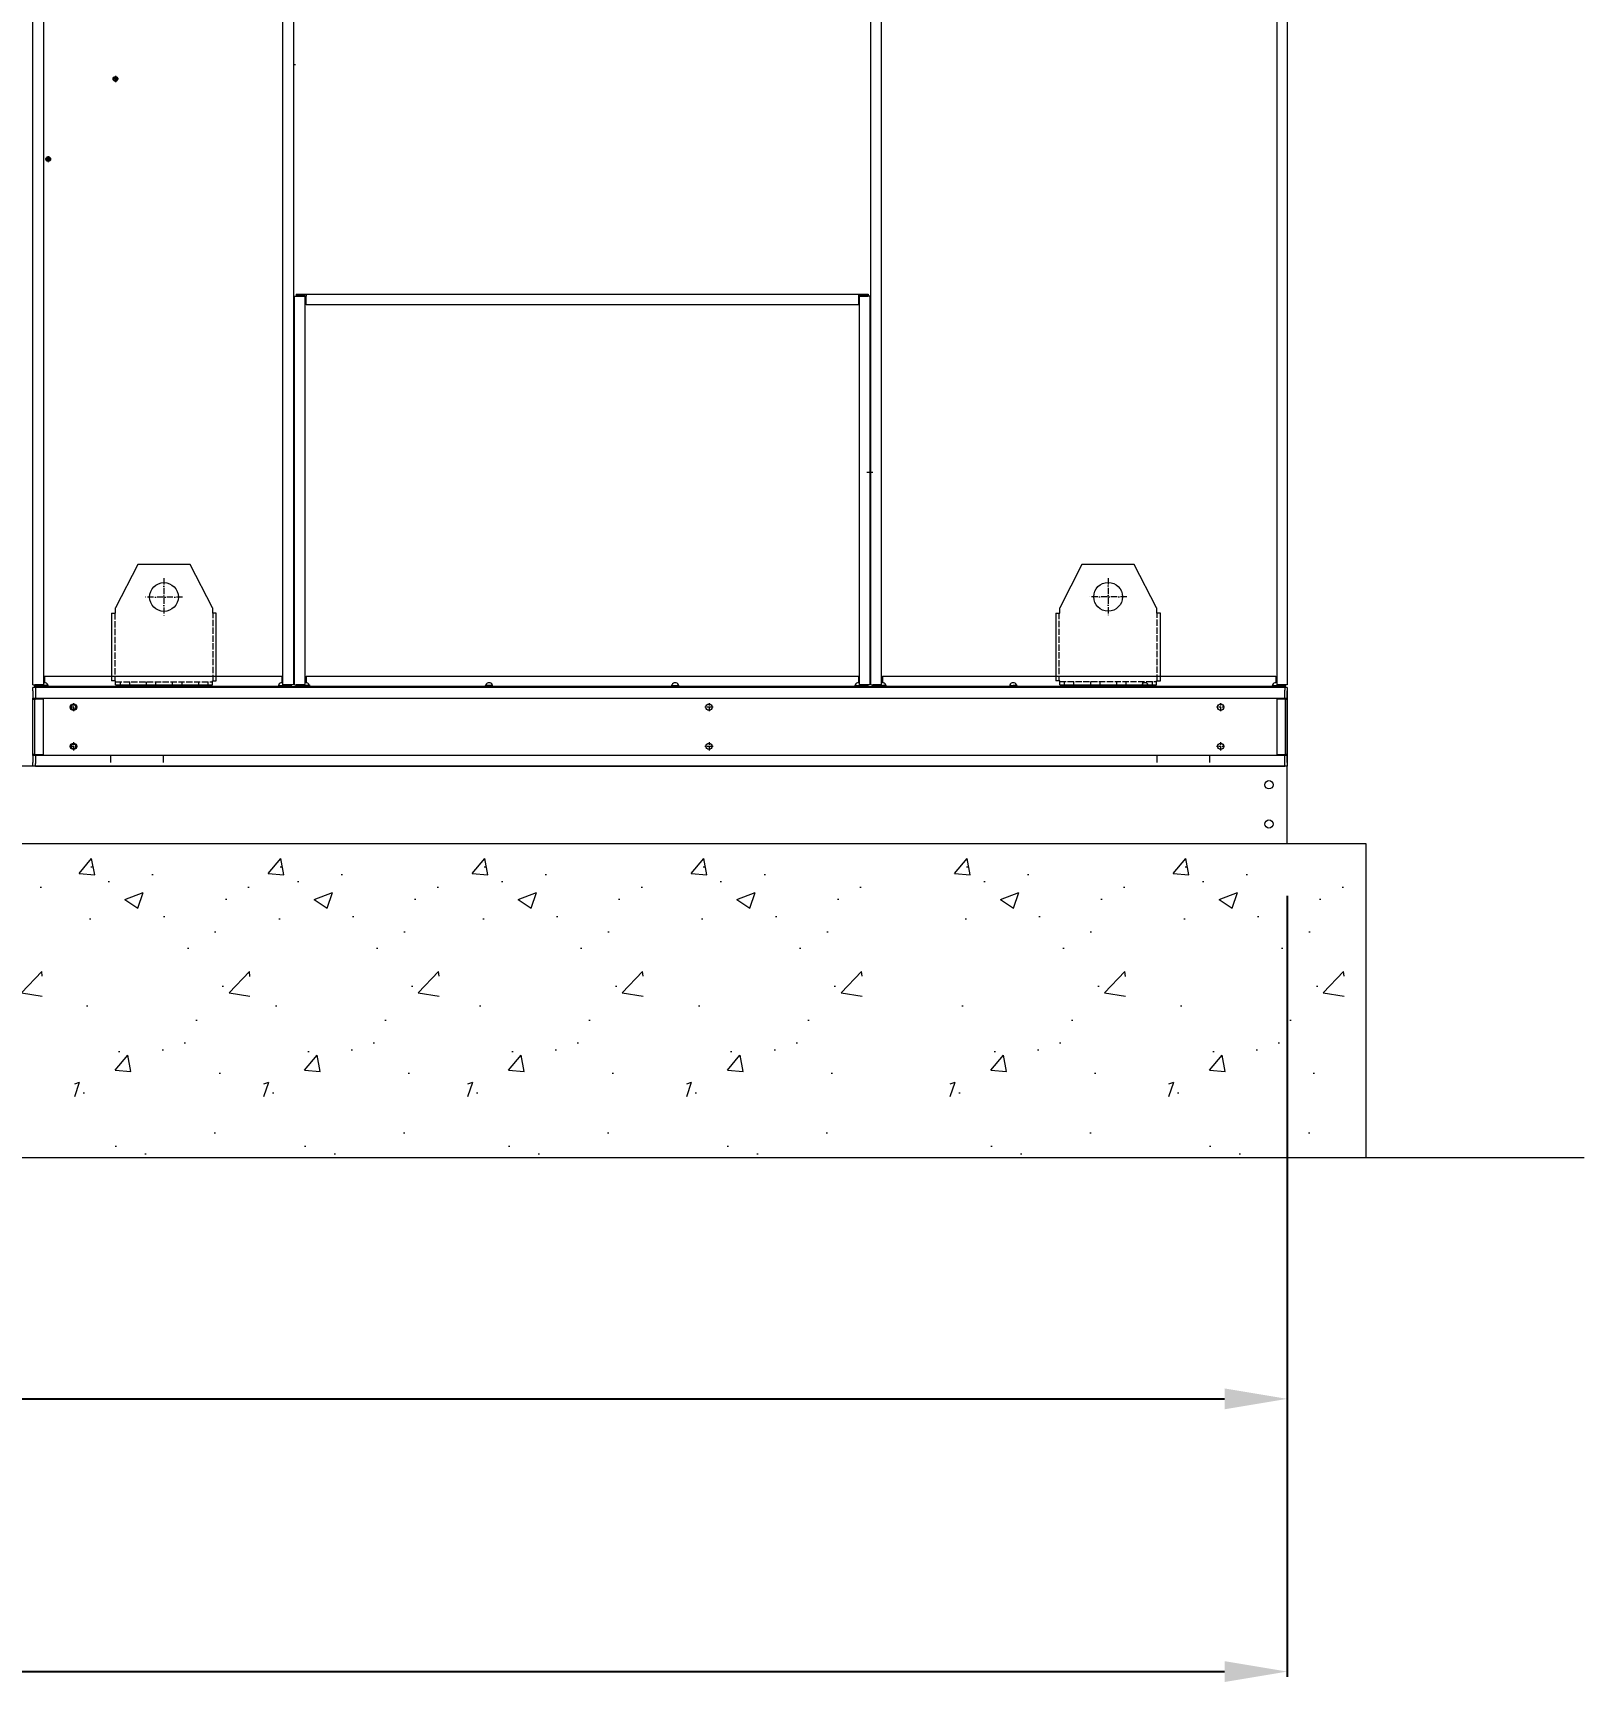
# Model space of a CAD drawing. Header units: millimetres. Extents: x -17070 to 52615, y -291348 to 41600.
# Drawn here: x 36310 to 39275, y 26636 to 29789 of the extents above; entities that cross this region are included whole.
import ezdxf

# ---------------------------------------------------------------- set-up
doc = ezdxf.new("R2010")
doc.units = ezdxf.units.MM
doc.linetypes.add('DASHDOT', pattern=[18.5, 12, -3, 0.5, -3])
doc.linetypes.add('DASHED', pattern=[15, 12, -3])
doc.layers.add('냉각탑_기초', color=23, linetype='Continuous')
doc.styles.get("Standard").update_dxf_attribs({"font": 'arial.ttf'})
doc.dimstyles.new('1.40', dxfattribs={"dimscale": 20, "dimtxt": 1.5, "dimasz": 1, "dimexe": 0.5, "dimexo": 0.5, "dimgap": 0.5, "dimtad": 1, "dimdec": 0, "dimzin": 0, "dimdsep": 46, "dimtxsty": 'Standard', "dimcen": 0, "dimclrd": 2, "dimclre": 2, "dimclrt": 3, "dimadec": 0, "dimazin": 0, "dimtfac": 1, "dimtdec": 0, "dimtmove": 0, "dimatfit": 0, "dimfxl": 1, "dimtolj": 1, "dimtzin": 0, "dimlwd": -1, "dimlwe": -1, "dimarcsym": 0})

# ---------------------------------------------------------------- blocks, each defined once
blk = doc.blocks.new('*D510')
at = {"color": 2, "transparency": 16777216}
for p, q in [((33307.9, 28287.4), (33307.9, 27167.5)), ((38707.9, 28139), (38707.9, 27167.5)), ((33427.9, 27177.5), (38587.9, 27177.5))]:
    blk.add_line(p, q, dxfattribs=at)
for points in [[(33427.9, 27197.5), (33427.9, 27157.5), (33307.9, 27177.5)], [(38587.9, 27197.5), (38587.9, 27157.5), (38707.9, 27177.5)]]:
    blk.add_solid(points, dxfattribs=at)
at = {"layer": 'Defpoints', "color": 0, "transparency": 16777216}
for p in [(33307.9, 28387.4), (38707.9, 28239), (38707.9, 27177.5)]:
    blk.add_point(p, dxfattribs=at)
at = {"color": 3, "lineweight": 5, "transparency": 16777216, "insert": (36007.9, 27309), "char_height": 140, "attachment_point": 5}
blk.add_mtext('\\A1;5400', dxfattribs=at)
blk = doc.blocks.new('*D520')
at = {"color": 2, "transparency": 16777216}
for p, q in [((32307.9, 28139), (32307.9, 26646.1)), ((38707.9, 28139), (38707.9, 26646.1)), ((32427.9, 26656.1), (38587.9, 26656.1))]:
    blk.add_line(p, q, dxfattribs=at)
for points in [[(32427.9, 26676.1), (32427.9, 26636.1), (32307.9, 26656.1)], [(38587.9, 26676.1), (38587.9, 26636.1), (38707.9, 26656.1)]]:
    blk.add_solid(points, dxfattribs=at)
at = {"layer": 'Defpoints', "color": 0, "transparency": 16777216}
for p in [(32307.9, 28239), (38707.9, 28239), (38707.9, 26656.1)]:
    blk.add_point(p, dxfattribs=at)
at = {"color": 3, "lineweight": 5, "transparency": 16777216, "insert": (35507.9, 26787.6), "char_height": 140, "attachment_point": 5}
blk.add_mtext('\\A1;6400', dxfattribs=at)
blk = doc.blocks.new('457536')
at = {"color": 7, "lineweight": 5}
for p, q in [((114592.520962, 89152.297332), (114550.020962, 89069.297332)), ((114692.520962, 89152.297332), (114592.520962, 89152.297332)), ((114735.020962, 89069.297332), (114692.520962, 89152.297332)), ((114542.520962, 89059.297332), (114542.520962, 88929.797332)), ((114742.520962, 88929.797332), (114742.520962, 89059.297332)), ((114550.020962, 88922.297332), (114735.020962, 88922.297332))]:
    blk.add_line(p, q, dxfattribs=at)
at = {"color": 7, "linetype": 'DASHDOT', "lineweight": 5}
for p, q in [((114642.520962, 89126.047332), (114642.520962, 89054.547332)), ((114678.270962, 89090.297332), (114606.770962, 89090.297332))]:
    blk.add_line(p, q, dxfattribs=at)
at = {"color": 7, "lineweight": 5, "ltscale": 0.125}
for p, q in [((114550.020962, 89059.297332), (114550.020962, 89069.297332)), ((114735.020962, 89069.297332), (114735.020962, 89059.297332))]:
    blk.add_line(p, q, dxfattribs=at)
at = {"color": 7, "lineweight": 5, "ltscale": 0.09375}
for p, q in [((114542.520962, 89059.297332), (114550.020962, 89059.297332)), ((114742.520962, 89059.297332), (114735.020962, 89059.297332)), ((114550.020962, 88929.797332), (114542.520962, 88929.797332)), ((114550.020962, 88922.297332), (114550.020962, 88929.797332)), ((114735.020962, 88929.797332), (114742.520962, 88929.797332)), ((114735.020962, 88922.297332), (114735.020962, 88929.797332))]:
    blk.add_line(p, q, dxfattribs=at)
at = {"color": 7, "linetype": 'DASHED', "lineweight": 5}
for p, q in [((114548.520962, 89059.297332), (114548.520962, 88929.797332)), ((114736.520962, 88929.797332), (114736.520962, 89059.297332)), ((114550.020962, 88928.297332), (114735.020962, 88928.297332))]:
    blk.add_line(p, q, dxfattribs=at)
at = {"color": 7, "linetype": 'DASHED', "lineweight": 5, "ltscale": 0.075}
for p, q in [((114558.520962, 88928.297332), (114558.520962, 88922.297332)), ((114576.520962, 88928.297332), (114576.520962, 88922.297332)), ((114608.520962, 88928.297332), (114608.520962, 88922.297332)), ((114626.520962, 88928.297332), (114626.520962, 88922.297332)), ((114658.520962, 88928.297332), (114658.520962, 88922.297332)), ((114676.520962, 88928.297332), (114676.520962, 88922.297332)), ((114708.520962, 88928.297332), (114708.520962, 88922.297332)), ((114726.520962, 88928.297332), (114726.520962, 88922.297332))]:
    blk.add_line(p, q, dxfattribs=at)
at = {"color": 7, "lineweight": 5}
blk.add_circle((114642.520962, 89090.297332), 27.5, dxfattribs=at)
blk = doc.blocks.new('1')
at = {"color": 7, "lineweight": 20}
for p, q in [((36309.9, 28542.9), (36309.9, 31983.9)), ((36329.9, 31983.9), (36329.9, 28542.9)), ((36787.9, 28542.9), (36787.9, 31983.9)), ((36807.9, 31983.9), (36807.9, 28542.9)), ((37911.9, 28542.9), (37911.9, 31983.9)), ((38707.9, 31983.9), (38707.9, 28542.9)), ((38687.9, 30716.4), (38687.9, 28542.9)), ((37931.9, 28542.9), (37931.9, 30664.4)), ((36831.9, 29289.4), (37887.9, 29289.4)), ((36809.9, 28542.9), (36809.9, 29285.9)), ((36829.9, 29285.9), (36829.9, 28542.9)), ((37887.9, 29269.4), (36831.9, 29269.4)), ((37889.9, 28542.9), (37889.9, 29285.9)), ((37909.9, 29285.9), (37909.9, 28542.9)), ((38703.2, 28537.4), (36314.6, 28537.4)), ((36331.9, 28559.4), (36785.9, 28559.4)), ((36778.9, 28539.4), (36338.9, 28539.4)), ((37499.9, 28539), (36349.9, 28539)), ((36831.9, 28559.4), (37887.9, 28559.4)), ((37174.9, 28539.4), (36838.9, 28539.4)), ((37530.9, 28539.4), (37188.9, 28539.4)), ((38667.9, 28539), (37517.9, 28539)), ((37880.9, 28539.4), (37544.9, 28539.4)), ((37933.9, 28559.4), (38685.9, 28559.4)), ((38176.9, 28539.4), (37940.9, 28539.4)), ((38428.9, 28539.4), (38190.9, 28539.4)), ((38678.9, 28539.4), (38442.9, 28539.4)), ((36309.9, 28517.4), (38707.9, 28517.4)), ((36309.9, 28409.4), (36309.9, 28515.4)), ((36313.1, 28515.4), (36313.1, 28409.4)), ((36314.6, 28517.4), (38703.2, 28517.4)), ((36329.9, 28409.4), (36329.9, 28515.4)), ((38687.9, 28515.4), (38687.9, 28409.4)), ((38704.7, 28409.4), (38704.7, 28515.4)), ((38707.9, 28515.4), (38707.9, 28409.4)), ((38707.9, 28409.4), (38707.9, 28515.4)), ((36458.9, 28407.4), (36309.9, 28407.4)), ((38703.2, 28407.4), (36314.6, 28407.4)), ((38458.9, 28407.4), (36558.9, 28407.4)), ((38707.9, 28407.4), (38558.9, 28407.4)), ((38707.9, 28387.4), (36309.9, 28387.4)), ((36314.6, 28387.4), (38703.2, 28387.4))]:
    blk.add_line(p, q, dxfattribs=at)
at = {"color": 7, "linetype": 'DASHDOT', "lineweight": 20, "ltscale": 0.2925}
for p, q in [((36473.5, 29700.9), (36461.8, 29700.9)), ((36344.9, 29547.7), (36333.2, 29547.7)), ((37909.8, 28954.3), (37909.8, 28942.6))]:
    blk.add_line(p, q, dxfattribs=at)
at = {"color": 7, "linetype": 'DASHDOT', "lineweight": 20, "ltscale": 0.195}
for p, q in [((36471.5, 29700.9), (36463.7, 29700.9)), ((36342.9, 29547.7), (36335.1, 29547.7))]:
    blk.add_line(p, q, dxfattribs=at)
at = {"color": 7, "linetype": 'DASHDOT', "lineweight": 20, "ltscale": 0.292499}
for p, q in [((36467.6, 29706.7), (36467.6, 29695)), ((37915.6, 28948.5), (37903.9, 28948.5))]:
    blk.add_line(p, q, dxfattribs=at)
at = {"color": 7, "linetype": 'DASHDOT', "lineweight": 20, "ltscale": 0.195001}
for p, q in [((36467.6, 29704.8), (36467.6, 29697)), ((36339, 29551.6), (36339, 29543.8))]:
    blk.add_line(p, q, dxfattribs=at)
at = {"color": 7, "lineweight": 20, "ltscale": 0.050782}
blk.add_line((36811, 29727.4), (36811.3, 29729.4), dxfattribs=at)
at = {"color": 7, "linetype": 'DASHDOT', "lineweight": 20, "ltscale": 0.292502}
blk.add_line((36339, 29553.5), (36339, 29541.8), dxfattribs=at)
at = {"color": 7, "lineweight": 20, "ltscale": 0.4625}
for p, q in [((36813.4, 29289.4), (36831.9, 29289.4)), ((37887.9, 29289.4), (37906.4, 29289.4)), ((36831.9, 29287.4), (36813.4, 29287.4)), ((37906.4, 29287.4), (37887.9, 29287.4))]:
    blk.add_line(p, q, dxfattribs=at)
at = {"color": 7, "lineweight": 20, "ltscale": 0.05}
for p, q in [((36813.4, 29289.4), (36813.4, 29287.4)), ((37906.4, 29289.4), (37906.4, 29287.4)), ((36809.9, 28864.4), (36807.9, 28864.4)), ((36809.9, 28864.4), (36807.9, 28864.4)), ((37911.9, 28864.4), (37909.9, 28864.4)), ((37911.9, 28864.4), (37909.9, 28864.4)), ((36807.9, 28844.4), (36809.9, 28844.4)), ((36807.9, 28844), (36809.9, 28844)), ((37909.9, 28844.4), (37911.9, 28844.4)), ((37909.9, 28844.4), (37911.9, 28844.4)), ((37909.9, 28844), (37911.9, 28844)), ((36809.9, 28734.4), (36807.9, 28734.4)), ((36809.9, 28734.4), (36807.9, 28734.4)), ((36809.9, 28734), (36807.9, 28734)), ((37911.9, 28734.4), (37909.9, 28734.4)), ((37911.9, 28734.4), (37909.9, 28734.4)), ((37911.9, 28734), (37909.9, 28734)), ((36807.9, 28714), (36809.9, 28714)), ((37909.9, 28714), (37911.9, 28714)), ((36313.4, 28539.4), (36313.4, 28541.4)), ((36324.9, 28539.4), (36324.9, 28541.4)), ((36792.9, 28539.4), (36792.9, 28541.4)), ((36804.4, 28539.4), (36804.4, 28541.4)), ((36813.4, 28539.4), (36813.4, 28541.4)), ((36824.9, 28539.4), (36824.9, 28541.4)), ((37894.9, 28539.4), (37894.9, 28541.4)), ((37906.4, 28539.4), (37906.4, 28541.4)), ((37915.4, 28539.4), (37915.4, 28541.4)), ((37926.9, 28539.4), (37926.9, 28541.4)), ((38692.9, 28539.4), (38692.9, 28541.4)), ((38704.4, 28539.4), (38704.4, 28541.4)), ((36309.9, 28515.4), (36309.9, 28517.4)), ((36313.1, 28515.4), (36313.1, 28517.4)), ((36313.1, 28515.4), (36313.1, 28517.4)), ((38704.7, 28517.4), (38704.7, 28515.4)), ((38707.9, 28515.4), (38707.9, 28517.4)), ((36309.9, 28407.4), (36309.9, 28409.4)), ((36313.1, 28407.4), (36313.1, 28409.4)), ((36313.1, 28407.4), (36313.1, 28409.4)), ((38704.7, 28409.4), (38704.7, 28407.4)), ((38707.9, 28407.4), (38707.9, 28409.4))]:
    blk.add_line(p, q, dxfattribs=at)
at = {"color": 7, "lineweight": 20, "ltscale": 0.0875}
for p, q in [((36831.9, 29289.4), (36831.9, 29285.9)), ((37887.9, 29289.4), (37887.9, 29285.9)), ((36809.9, 29285.9), (36813.4, 29285.9)), ((37909.9, 29285.9), (37906.4, 29285.9)), ((36309.9, 28542.9), (36313.4, 28542.9)), ((36807.9, 28542.9), (36804.4, 28542.9)), ((36809.9, 28542.9), (36813.4, 28542.9)), ((37909.9, 28542.9), (37906.4, 28542.9)), ((37911.9, 28542.9), (37915.4, 28542.9)), ((38707.9, 28542.9), (38704.4, 28542.9))]:
    blk.add_line(p, q, dxfattribs=at)
at = {"color": 7, "lineweight": 20, "ltscale": 0.0375}
for p, q in [((36813.4, 29287.4), (36813.4, 29285.9)), ((37906.4, 29287.4), (37906.4, 29285.9)), ((36313.4, 28541.4), (36313.4, 28542.9)), ((36804.4, 28541.4), (36804.4, 28542.9)), ((36813.4, 28541.4), (36813.4, 28542.9)), ((37906.4, 28541.4), (37906.4, 28542.9)), ((37915.4, 28541.4), (37915.4, 28542.9)), ((38704.4, 28541.4), (38704.4, 28542.9)), ((36313.1, 28515.4), (36314.6, 28515.4)), ((38704.7, 28515.4), (38703.2, 28515.4))]:
    blk.add_line(p, q, dxfattribs=at)
at = {"color": 7, "lineweight": 20, "ltscale": 0.4125}
for p, q in [((36813.4, 29285.9), (36829.9, 29285.9)), ((36831.9, 29269.4), (36831.9, 29285.9)), ((37887.9, 29285.9), (37887.9, 29269.4)), ((37889.9, 29285.9), (37906.4, 29285.9)), ((36329.9, 28542.9), (36313.4, 28542.9)), ((36804.4, 28542.9), (36787.9, 28542.9)), ((36829.9, 28542.9), (36813.4, 28542.9)), ((37906.4, 28542.9), (37889.9, 28542.9)), ((37931.9, 28542.9), (37915.4, 28542.9)), ((38704.4, 28542.9), (38687.9, 28542.9))]:
    blk.add_line(p, q, dxfattribs=at)
at = {"color": 7, "lineweight": 20, "ltscale": 0.1175}
for p, q in [((36314.6, 28537.4), (36309.9, 28537.4)), ((36314.6, 28537.4), (36314.6, 28532.7)), ((38707.9, 28537.4), (38703.2, 28537.4)), ((38703.2, 28537.4), (38703.2, 28532.7)), ((36309.9, 28409.4), (36314.6, 28409.4)), ((38707.9, 28409.4), (38703.2, 28409.4)), ((36314.6, 28387.4), (36314.6, 28392.1)), ((38703.2, 28387.4), (38703.2, 28392.1))]:
    blk.add_line(p, q, dxfattribs=at)
at = {"color": 7, "lineweight": 20, "ltscale": 0.16}
for p, q in [((36309.9, 28531), (36309.9, 28537.4)), ((38707.9, 28537.4), (38707.9, 28531)), ((36309.9, 28387.4), (36309.9, 28393.8)), ((38707.9, 28393.8), (38707.9, 28387.4))]:
    blk.add_line(p, q, dxfattribs=at)
at = {"color": 7, "lineweight": 20, "ltscale": 0.2875}
for p, q in [((36313.4, 28541.4), (36324.9, 28541.4)), ((36324.9, 28539.4), (36313.4, 28539.4)), ((36792.9, 28541.4), (36804.4, 28541.4)), ((36804.4, 28539.4), (36792.9, 28539.4)), ((36813.4, 28541.4), (36824.9, 28541.4)), ((36824.9, 28539.4), (36813.4, 28539.4)), ((37894.9, 28541.4), (37906.4, 28541.4)), ((37906.4, 28539.4), (37894.9, 28539.4)), ((37915.4, 28541.4), (37926.9, 28541.4)), ((37926.9, 28539.4), (37915.4, 28539.4)), ((38692.9, 28541.4), (38704.4, 28541.4)), ((38704.4, 28539.4), (38692.9, 28539.4))]:
    blk.add_line(p, q, dxfattribs=at)
at = {"color": 7, "lineweight": 20, "ltscale": 0.3825}
for p, q in [((36314.6, 28532.7), (36314.6, 28517.4)), ((38703.2, 28517.4), (38703.2, 28532.7)), ((36329.9, 28515.4), (36314.6, 28515.4)), ((38703.2, 28515.4), (38687.9, 28515.4)), ((36314.6, 28409.4), (36329.9, 28409.4)), ((36314.6, 28407.4), (36314.6, 28392.1)), ((38687.9, 28409.4), (38703.2, 28409.4)), ((38703.2, 28392.1), (38703.2, 28407.4))]:
    blk.add_line(p, q, dxfattribs=at)
at = {"color": 7, "lineweight": 20, "ltscale": 0.175}
for p, q in [((36324.9, 28541.4), (36331.9, 28541.4)), ((36324.9, 28539.4), (36331.9, 28539.4)), ((36338.9, 28539.4), (36331.9, 28539.4)), ((36778.9, 28539.4), (36785.9, 28539.4)), ((36785.9, 28541.4), (36792.9, 28541.4)), ((36785.9, 28539.4), (36792.9, 28539.4)), ((36824.9, 28541.4), (36831.9, 28541.4)), ((36824.9, 28539.4), (36831.9, 28539.4)), ((36838.9, 28539.4), (36831.9, 28539.4)), ((37188.9, 28539.4), (37174.9, 28539.4)), ((37530.9, 28539.4), (37537.9, 28539.4)), ((37537.9, 28539.4), (37544.9, 28539.4)), ((37880.9, 28539.4), (37887.9, 28539.4)), ((37887.9, 28541.4), (37894.9, 28541.4)), ((37887.9, 28539.4), (37894.9, 28539.4)), ((37926.9, 28541.4), (37933.9, 28541.4)), ((37926.9, 28539.4), (37933.9, 28539.4)), ((37940.9, 28539.4), (37933.9, 28539.4)), ((38176.9, 28539.4), (38183.9, 28539.4)), ((38190.9, 28539.4), (38183.9, 28539.4)), ((38428.9, 28539.4), (38442.9, 28539.4)), ((38678.9, 28539.4), (38692.9, 28539.4)), ((38685.9, 28541.4), (38692.9, 28541.4))]:
    blk.add_line(p, q, dxfattribs=at)
at = {"color": 7, "lineweight": 20, "ltscale": 0.319497}
for p, q in [((36331.9, 28559.4), (36331.9, 28546.6)), ((36785.9, 28559.4), (36785.9, 28546.6)), ((36831.9, 28559.4), (36831.9, 28546.6)), ((37887.9, 28559.4), (37887.9, 28546.6)), ((37933.9, 28559.4), (37933.9, 28546.6)), ((38685.9, 28559.4), (38685.9, 28546.6))]:
    blk.add_line(p, q, dxfattribs=at)
at = {"color": 7, "lineweight": 20, "ltscale": 0.164795}
for p, q in [((36338.5, 28541.4), (36331.9, 28541.4)), ((36779.3, 28541.4), (36785.9, 28541.4)), ((36838.5, 28541.4), (36831.9, 28541.4)), ((37181.9, 28541.4), (37175.3, 28541.4)), ((37188.5, 28541.4), (37181.9, 28541.4)), ((37531.3, 28541.4), (37537.9, 28541.4)), ((37537.9, 28541.4), (37544.5, 28541.4)), ((37881.3, 28541.4), (37887.9, 28541.4)), ((37940.5, 28541.4), (37933.9, 28541.4)), ((38177.3, 28541.4), (38183.9, 28541.4)), ((38190.5, 28541.4), (38183.9, 28541.4)), ((38429.3, 28541.4), (38435.9, 28541.4)), ((38435.9, 28541.4), (38442.5, 28541.4)), ((38679.3, 28541.4), (38685.9, 28541.4))]:
    blk.add_line(p, q, dxfattribs=at)
at = {"color": 7, "lineweight": 20, "ltscale": 0.04}
for p, q in [((36349.9, 28537.4), (36349.9, 28539)), ((37499.9, 28537.4), (37499.9, 28539)), ((37517.9, 28537.4), (37517.9, 28539)), ((38667.9, 28537.4), (38667.9, 28539))]:
    blk.add_line(p, q, dxfattribs=at)
at = {"color": 7, "lineweight": 20, "ltscale": 0.45}
blk.add_line((37499.9, 28539), (37517.9, 28539), dxfattribs=at)
at = {"color": 7, "lineweight": 20, "ltscale": 0.010005}
for p, q in [((38572.9, 28539), (38572.9, 28539.4)), ((38623.4, 28539), (38623.4, 28539.4)), ((38637.4, 28539), (38637.4, 28539.4))]:
    blk.add_line(p, q, dxfattribs=at)
at = {"color": 7, "lineweight": 20, "ltscale": 0.250004}
blk.add_line((38677.9, 28539), (38667.9, 28539), dxfattribs=at)
at = {"color": 7, "lineweight": 20, "ltscale": 0.25}
blk.add_line((38687.9, 28539), (38677.9, 28539), dxfattribs=at)
at = {"color": 7, "lineweight": 20, "ltscale": 0.01}
blk.add_line((38687.9, 28539), (38687.9, 28539.4), dxfattribs=at)
at = {"color": 7, "lineweight": 20, "ltscale": 0.34}
for p, q in [((36309.9, 28531), (36309.9, 28517.4)), ((38707.9, 28517.4), (38707.9, 28531)), ((36309.9, 28407.4), (36309.9, 28393.8)), ((36458.9, 28393.8), (36458.9, 28407.4)), ((36558.9, 28407.4), (36558.9, 28393.8)), ((38458.9, 28393.8), (38458.9, 28407.4)), ((38558.9, 28407.4), (38558.9, 28393.8)), ((38707.9, 28393.8), (38707.9, 28407.4))]:
    blk.add_line(p, q, dxfattribs=at)
at = {"color": 7, "lineweight": 20, "ltscale": 0.08}
for p, q in [((36309.9, 28515.4), (36313.1, 28515.4)), ((38704.7, 28515.4), (38707.9, 28515.4)), ((36313.1, 28409.4), (36309.9, 28409.4)), ((38707.9, 28409.4), (38704.7, 28409.4))]:
    blk.add_line(p, q, dxfattribs=at)
at = {"color": 7, "linetype": 'DASHDOT', "lineweight": 20, "ltscale": 0.39}
for p, q in [((36387.4, 28507.7), (36387.4, 28492.1)), ((37602.4, 28507.7), (37602.4, 28492.1)), ((38580.4, 28507.7), (38580.4, 28492.1)), ((36395.2, 28499.9), (36379.6, 28499.9)), ((36395.2, 28424.9), (36379.6, 28424.9)), ((36387.4, 28432.7), (36387.4, 28417.1)), ((37602.4, 28432.7), (37602.4, 28417.1)), ((38580.4, 28432.7), (38580.4, 28417.1))]:
    blk.add_line(p, q, dxfattribs=at)
at = {"color": 7, "lineweight": 20, "ltscale": 0.39}
for p, q in [((38707.9, 28531), (38707.9, 28515.4)), ((38707.9, 28409.4), (38707.9, 28393.8))]:
    blk.add_line(p, q, dxfattribs=at)
at = {"color": 7, "lineweight": 20, "ltscale": 0.000462809}
blk.add_line((38707.9, 28527.9), (38707.9, 28527.9), dxfattribs=at)
at = {"color": 7, "linetype": 'DASHDOT', "lineweight": 20, "ltscale": 0.389999}
for p, q in [((37610.2, 28499.9), (37594.6, 28499.9)), ((37610.2, 28424.9), (37594.6, 28424.9))]:
    blk.add_line(p, q, dxfattribs=at)
at = {"color": 7, "linetype": 'DASHDOT', "lineweight": 20, "ltscale": 0.389996}
for p, q in [((38588.2, 28499.9), (38572.6, 28499.9)), ((38588.2, 28424.9), (38572.6, 28424.9))]:
    blk.add_line(p, q, dxfattribs=at)
at = {"lineweight": 20}
blk.add_line((38707.9, 28387.4), (33807.9, 28387.4), dxfattribs=at)
at = {"color": 7, "lineweight": 20, "ltscale": 0.000478323}
blk.add_line((36319.4, 28387.4), (36319.5, 28387.4), dxfattribs=at)
at = {"color": 7, "lineweight": 20, "ltscale": 0.000571071}
blk.add_line((36420.2, 28387.4), (36420.3, 28387.4), dxfattribs=at)
at = {"color": 7, "lineweight": 20, "ltscale": 0.000337276}
blk.add_line((36434.7, 28387.4), (36434.7, 28387.4), dxfattribs=at)
at = {"color": 7, "lineweight": 20, "ltscale": 0.000669931}
blk.add_line((36909.8, 28387.4), (36909.8, 28387.4), dxfattribs=at)
at = {"color": 7, "lineweight": 20, "ltscale": 0.000895851}
blk.add_line((36919.4, 28387.4), (36919.5, 28387.4), dxfattribs=at)
at = {"color": 7, "lineweight": 20, "ltscale": 0.000673251}
blk.add_line((37461.7, 28387.4), (37461.6, 28387.4), dxfattribs=at)
at = {"color": 7, "lineweight": 20, "ltscale": 0.000571084}
blk.add_line((37476.1, 28387.4), (37476.1, 28387.4), dxfattribs=at)
at = {"color": 7, "lineweight": 20, "ltscale": 0.000197227}
blk.add_line((37556.2, 28387.4), (37556.2, 28387.4), dxfattribs=at)
at = {"color": 7, "lineweight": 20, "ltscale": 0.000670507}
blk.add_line((38098.4, 28387.4), (38098.4, 28387.4), dxfattribs=at)
at = {"color": 7, "lineweight": 20, "ltscale": 0.000335273}
blk.add_line((38108, 28387.4), (38108.1, 28387.4), dxfattribs=at)
at = {"color": 7, "lineweight": 20, "ltscale": 0.000447819}
blk.add_line((38698.4, 28387.4), (38698.4, 28387.4), dxfattribs=at)
at = {"color": 7, "lineweight": 20, "ltscale": 0.00043427}
blk.add_line((38707.9, 28396.9), (38707.9, 28396.9), dxfattribs=at)
at = {"color": 0, "lineweight": 20}
blk.add_line((38707.9, 28239), (38707.9, 28387.4), dxfattribs=at)
at = {"lineweight": 5}
blk.add_line((32307.9, 28239), (38707.9, 28239), dxfattribs=at)
at = {"color": 7, "lineweight": 20}
for centre, radius in [((36467.6, 29700.9), 4.5), ((36467.6, 29700.9), 3), ((36339, 29547.7), 4.5), ((36339, 29547.7), 3), ((36387.4, 28499.9), 6), ((36387.4, 28499.9), 4.5), ((37602.4, 28499.9), 6), ((38580.4, 28499.9), 6), ((36387.4, 28424.9), 6), ((36387.4, 28424.9), 4.5), ((37602.4, 28424.9), 6), ((38580.4, 28424.9), 6)]:
    blk.add_circle(centre, radius, dxfattribs=at)
at = {"lineweight": 20}
for centre in [(38672.9, 28351.5), (38672.9, 28276.5)]:
    blk.add_circle(centre, 8, dxfattribs=at)
at = {"color": 7, "lineweight": 20}
for centre, radius, start, end in [((37909.8, 28948.5), 4.5, 61.1523, 87.8201), ((37909.8, 28948.5), 3, 43.6368, 86.7288), ((37909.8, 28948.5), 3, 273.2712, 316.3632), ((37909.8, 28948.5), 4.5, 272.1799, 298.8477), ((36331.9, 28539.6), 7, 27.9406, 90), ((36785.9, 28539.6), 7, 90, 152.0594), ((36831.9, 28539.6), 7, 27.9406, 90), ((37181.9, 28539.6), 7, 27.9406, 152.0594), ((37537.9, 28539.6), 7, 27.9406, 152.0594), ((37887.9, 28539.6), 7, 90, 152.0594), ((37933.9, 28539.6), 7, 27.9406, 90), ((38183.9, 28539.6), 7, 27.9406, 152.0594), ((38435.9, 28539.6), 7, 27.9406, 152.0594), ((38685.9, 28539.6), 7, 90, 152.0594), ((36354.6, 28392.1), 4.7, 269.7272, 270), ((36356.3, 28393.8), 6.4, 269.7738, 270), ((36418.5, 28393.8), 6.4, 270, 270.2365), ((37541.7, 28392.1), 4.7, 270, 270.2728), ((37588.8, 28393.8), 6.4, 269.7738, 270), ((37651, 28393.8), 6.4, 270, 270.2365), ((38549.3, 28393.8), 6.4, 269.7608, 270), ((38611.5, 28393.8), 6.4, 270, 270.229), ((38663.2, 28392.1), 4.7, 270, 270.2728)]:
    blk.add_arc(centre, radius, start, end, dxfattribs=at)
for points, knots in [([(36338.1, 28542.9), (36338.3, 28542.4), (36338.4, 28541.8), (36338.5, 28541.3), (36338.7, 28540.5), (36338.8, 28539.9), (36338.9, 28539.6), (36338.9, 28539.5), (36338.9, 28539.4), (36338.9, 28539.4), (36338.9, 28539.4), (36338.9, 28539.4)], [0, 0, 0, 0, 0, 0, 5.019575, 5.019575, 5.019575, 8.671425, 8.671425, 8.671425, 8.70839, 8.70839, 8.70839, 8.70839, 8.70839, 8.70839]), ([(36779.7, 28542.9), (36779.6, 28542.4), (36779.4, 28541.8), (36779.3, 28541.3), (36779.1, 28540.5), (36779, 28539.9), (36779, 28539.6), (36778.9, 28539.5), (36778.9, 28539.4), (36778.9, 28539.4), (36778.9, 28539.4), (36778.9, 28539.4)], [0, 0, 0, 0, 0, 0, 5.019575, 5.019575, 5.019575, 8.671425, 8.671425, 8.671425, 8.70839, 8.70839, 8.70839, 8.70839, 8.70839, 8.70839]), ([(36838.1, 28542.9), (36838.3, 28542.4), (36838.4, 28541.8), (36838.5, 28541.3), (36838.7, 28540.5), (36838.8, 28539.9), (36838.9, 28539.6), (36838.9, 28539.5), (36838.9, 28539.4), (36838.9, 28539.4), (36838.9, 28539.4), (36838.9, 28539.4)], [0, 0, 0, 0, 0, 0, 5.019575, 5.019575, 5.019575, 8.671425, 8.671425, 8.671425, 8.70839, 8.70839, 8.70839, 8.70839, 8.70839, 8.70839]), ([(37174.9, 28539.4), (37174.9, 28539.4), (37174.9, 28539.4), (37175, 28539.6), (37175, 28539.6), (37175, 28539.7), (37175, 28539.8), (37175.1, 28540.3), (37175.2, 28541), (37175.4, 28541.6), (37175.5, 28542.3), (37175.7, 28542.9), (37175.7, 28542.9), (37175.7, 28542.9), (37175.7, 28542.9)], [0, 0, 0, 0, 0, 0, 0.181509, 0.181509, 0.181509, 1.935967, 1.935967, 1.935967, 7.795509, 7.795509, 7.795509, 7.864561, 7.864561, 7.864561, 7.864561, 7.864561, 7.864561]), ([(37188.9, 28539.4), (37188.9, 28539.4), (37188.9, 28539.4), (37188.9, 28539.6), (37188.9, 28539.6), (37188.9, 28539.7), (37188.8, 28539.8), (37188.8, 28540.3), (37188.6, 28541), (37188.5, 28541.6), (37188.3, 28542.3), (37188.1, 28542.9), (37188.1, 28542.9), (37188.1, 28542.9), (37188.1, 28542.9)], [0, 0, 0, 0, 0, 0, 0.181509, 0.181509, 0.181509, 1.935966, 1.935966, 1.935966, 7.795506, 7.795506, 7.795506, 7.864558, 7.864558, 7.864558, 7.864558, 7.864558, 7.864558]), ([(37530.9, 28539.4), (37530.9, 28539.4), (37530.9, 28539.4), (37531, 28539.6), (37531, 28539.6), (37531, 28539.7), (37531, 28539.8), (37531.1, 28540.3), (37531.2, 28541), (37531.4, 28541.6), (37531.5, 28542.3), (37531.7, 28542.9), (37531.7, 28542.9), (37531.7, 28542.9), (37531.7, 28542.9)], [0, 0, 0, 0, 0, 0, 0.181509, 0.181509, 0.181509, 1.935966, 1.935966, 1.935966, 7.795506, 7.795506, 7.795506, 7.864558, 7.864558, 7.864558, 7.864558, 7.864558, 7.864558]), ([(37544.9, 28539.4), (37544.9, 28539.4), (37544.9, 28539.4), (37544.9, 28539.6), (37544.9, 28539.6), (37544.9, 28539.7), (37544.8, 28539.8), (37544.8, 28540.3), (37544.6, 28541), (37544.5, 28541.6), (37544.3, 28542.3), (37544.1, 28542.9), (37544.1, 28542.9), (37544.1, 28542.9), (37544.1, 28542.9)], [0, 0, 0, 0, 0, 0, 0.181509, 0.181509, 0.181509, 1.935967, 1.935967, 1.935967, 7.795509, 7.795509, 7.795509, 7.864561, 7.864561, 7.864561, 7.864561, 7.864561, 7.864561]), ([(37881.7, 28542.9), (37881.6, 28542.4), (37881.4, 28541.8), (37881.3, 28541.3), (37881.1, 28540.5), (37881, 28539.9), (37881, 28539.6), (37880.9, 28539.5), (37880.9, 28539.4), (37880.9, 28539.4), (37880.9, 28539.4), (37880.9, 28539.4)], [0, 0, 0, 0, 0, 0, 5.019575, 5.019575, 5.019575, 8.671425, 8.671425, 8.671425, 8.70839, 8.70839, 8.70839, 8.70839, 8.70839, 8.70839]), ([(37940.1, 28542.9), (37940.3, 28542.4), (37940.4, 28541.8), (37940.5, 28541.3), (37940.7, 28540.5), (37940.8, 28539.9), (37940.9, 28539.6), (37940.9, 28539.5), (37940.9, 28539.4), (37940.9, 28539.4), (37940.9, 28539.4), (37940.9, 28539.4)], [0, 0, 0, 0, 0, 0, 5.019575, 5.019575, 5.019575, 8.671425, 8.671425, 8.671425, 8.70839, 8.70839, 8.70839, 8.70839, 8.70839, 8.70839]), ([(38177.7, 28542.9), (38177.6, 28542.4), (38177.4, 28541.8), (38177.3, 28541.3), (38177.1, 28540.5), (38177, 28539.9), (38177, 28539.6), (38176.9, 28539.5), (38176.9, 28539.4), (38176.9, 28539.4), (38176.9, 28539.4), (38176.9, 28539.4)], [0, 0, 0, 0, 0, 0, 5.019577, 5.019577, 5.019577, 8.671428, 8.671428, 8.671428, 8.708393, 8.708393, 8.708393, 8.708393, 8.708393, 8.708393]), ([(38190.1, 28542.9), (38190.3, 28542.4), (38190.4, 28541.8), (38190.5, 28541.3), (38190.7, 28540.5), (38190.8, 28539.9), (38190.9, 28539.6), (38190.9, 28539.5), (38190.9, 28539.4), (38190.9, 28539.4), (38190.9, 28539.4), (38190.9, 28539.4)], [0, 0, 0, 0, 0, 0, 5.019575, 5.019575, 5.019575, 8.671425, 8.671425, 8.671425, 8.70839, 8.70839, 8.70839, 8.70839, 8.70839, 8.70839]), ([(38429.7, 28542.9), (38429.6, 28542.4), (38429.4, 28541.8), (38429.3, 28541.3), (38429.1, 28540.5), (38429, 28539.9), (38429, 28539.6), (38428.9, 28539.5), (38428.9, 28539.4), (38428.9, 28539.4), (38428.9, 28539.4), (38428.9, 28539.4)], [0, 0, 0, 0, 0, 0, 5.019575, 5.019575, 5.019575, 8.671425, 8.671425, 8.671425, 8.70839, 8.70839, 8.70839, 8.70839, 8.70839, 8.70839]), ([(38442.1, 28542.9), (38442.3, 28542.4), (38442.4, 28541.8), (38442.5, 28541.3), (38442.7, 28540.5), (38442.8, 28539.9), (38442.9, 28539.6), (38442.9, 28539.5), (38442.9, 28539.4), (38442.9, 28539.4), (38442.9, 28539.4), (38442.9, 28539.4)], [0, 0, 0, 0, 0, 0, 5.019577, 5.019577, 5.019577, 8.671428, 8.671428, 8.671428, 8.708393, 8.708393, 8.708393, 8.708393, 8.708393, 8.708393]), ([(38679.7, 28542.9), (38679.6, 28542.4), (38679.4, 28541.8), (38679.3, 28541.3), (38679.1, 28540.5), (38679, 28539.9), (38679, 28539.6), (38678.9, 28539.5), (38678.9, 28539.4), (38678.9, 28539.4), (38678.9, 28539.4), (38678.9, 28539.4)], [0, 0, 0, 0, 0, 0, 5.019575, 5.019575, 5.019575, 8.671425, 8.671425, 8.671425, 8.70839, 8.70839, 8.70839, 8.70839, 8.70839, 8.70839])]:
    blk.add_open_spline(points, degree=5, knots=knots, dxfattribs=at)
at = {"color": 0, "lineweight": 20}
for p in [(-78082.2, -60379.8), (-76277.1, -60379.4)]:
    blk.add_blockref('457536', p, dxfattribs=at)

msp = doc.modelspace()

# ---------------------------------------------------------------- hatches: boundary and pattern name
at = {"layer": '냉각탑_기초', "lineweight": 20, "ltscale": 30}
h = msp.add_hatch(dxfattribs=at)
h.set_pattern_fill('AR-CONC', color=256, scale=50, style=0)
h.set_pattern_definition([(50, (21399.17, 11697.7), (358.63, -31.376), [37.5, -412.5]), (355, (21399.17, 11697.7), (-69.3757, 376.096), [30, -330]), (100.4514, (21429.05, 11695.1), (289.2547, 344.72), [31.87, -350.571]), (46.1842, (21399.17, 11797.7), (533.6205, -82.7595), [56.25, -618.75]), (96.6356, (21443.64, 11790.8), (467.331, 487.059), [47.805, -525.856]), (351.1842, (21399.17, 11797.7), (467.331, 487.059), [45, -495]), (21, (21449.17, 11772.7), (298.4535, -201.3094), [37.5, -412.5]), (326, (21449.17, 11772.7), (121.6577, 362.575), [30, -330]), (71.4514, (21474.04, 11755.94), (420.1113, 161.265), [31.87, -350.571]), (37.5, (21399.17, 11697.71), (6.0799, 166.4469), [0, -326, 0, -335, 0, -331.25]), (7.5, (21399.17, 11697.71), (131.5348, 197.2059), [0, -191, 0, -318.5, 0, -126.25]), (327.5, (21287.67, 11697.71), (266.9112, -11.2774), [0, -125, 0, -390, 0, -517.5]), (317.5, (21237.67, 11697.71), (291.593, 50.0525), [0, -162.5, 0, -259, 0, -367.5])])
h.paths.add_polyline_path([(36327.7, 28239), (35992.7, 28239), (35992.7, 27639), (36327.7, 27639)])
h = msp.add_hatch(dxfattribs=at)
h.set_pattern_fill('AR-CONC', color=256, scale=50, style=0)
h.set_pattern_definition([(50, (21796.26, 11697.7), (358.63, -31.376), [37.5, -412.5]), (355, (21796.26, 11697.7), (-69.3757, 376.096), [30, -330]), (100.4514, (21826.14, 11695.1), (289.2547, 344.72), [31.87, -350.571]), (46.1842, (21796.26, 11797.7), (533.6205, -82.7595), [56.25, -618.75]), (96.6356, (21840.7, 11790.8), (467.331, 487.059), [47.805, -525.856]), (351.1842, (21796.26, 11797.7), (467.331, 487.059), [45, -495]), (21, (21846.26, 11772.7), (298.4535, -201.3094), [37.5, -412.5]), (326, (21846.26, 11772.7), (121.6577, 362.575), [30, -330]), (71.4514, (21871.13, 11755.94), (420.1113, 161.265), [31.87, -350.571]), (37.5, (21796.26, 11697.71), (6.0799, 166.4469), [0, -326, 0, -335, 0, -331.25]), (7.5, (21796.26, 11697.71), (131.5348, 197.2059), [0, -191, 0, -318.5, 0, -126.25]), (327.5, (21684.76, 11697.71), (266.9112, -11.2774), [0, -125, 0, -390, 0, -517.5]), (317.5, (21634.76, 11697.71), (291.593, 50.0525), [0, -162.5, 0, -259, 0, -367.5])])
h.paths.add_polyline_path([(36724.8, 28239), (36389.8, 28239), (36389.8, 27639), (36724.8, 27639)])
h = msp.add_hatch(dxfattribs=at)
h.set_pattern_fill('AR-CONC', color=256, scale=50, style=0)
h.set_pattern_definition([(50, (22157.9, 11697.7), (358.63, -31.376), [37.5, -412.5]), (355, (22157.9, 11697.7), (-69.3757, 376.096), [30, -330]), (100.4514, (22187.78, 11695.1), (289.2547, 344.72), [31.87, -350.571]), (46.1842, (22157.9, 11797.7), (533.6205, -82.7595), [56.25, -618.75]), (96.6356, (22202.36, 11790.8), (467.331, 487.059), [47.805, -525.856]), (351.1842, (22157.9, 11797.7), (467.331, 487.059), [45, -495]), (21, (22207.9, 11772.7), (298.4535, -201.3094), [37.5, -412.5]), (326, (22207.9, 11772.7), (121.6577, 362.575), [30, -330]), (71.4514, (22232.76, 11755.94), (420.1113, 161.265), [31.87, -350.571]), (37.5, (22157.89, 11697.71), (6.0799, 166.4469), [0, -326, 0, -335, 0, -331.25]), (7.5, (22157.89, 11697.71), (131.5348, 197.2059), [0, -191, 0, -318.5, 0, -126.25]), (327.5, (22046.39, 11697.71), (266.9112, -11.2774), [0, -125, 0, -390, 0, -517.5]), (317.5, (21996.4, 11697.71), (291.593, 50.0525), [0, -162.5, 0, -259, 0, -367.5])])
h.paths.add_polyline_path([(37086.4, 28239), (36751.4, 28239), (36751.4, 27639), (37086.4, 27639)])
h = msp.add_hatch(dxfattribs=at)
h.set_pattern_fill('AR-CONC', color=256, scale=50, style=0)
h.set_pattern_definition([(50, (22547.9, 11697.7), (358.63, -31.376), [37.5, -412.5]), (355, (22547.9, 11697.7), (-69.3757, 376.096), [30, -330]), (100.4514, (22577.77, 11695.1), (289.2547, 344.72), [31.87, -350.571]), (46.1842, (22547.9, 11797.7), (533.6205, -82.7595), [56.25, -618.75]), (96.6356, (22592.36, 11790.8), (467.331, 487.059), [47.805, -525.856]), (351.1842, (22547.9, 11797.7), (467.331, 487.059), [45, -495]), (21, (22597.9, 11772.7), (298.4535, -201.3094), [37.5, -412.5]), (326, (22597.9, 11772.7), (121.6577, 362.575), [30, -330]), (71.4514, (22622.76, 11755.94), (420.1113, 161.265), [31.87, -350.571]), (37.5, (22547.89, 11697.71), (6.0799, 166.4469), [0, -326, 0, -335, 0, -331.25]), (7.5, (22547.89, 11697.71), (131.5348, 197.2059), [0, -191, 0, -318.5, 0, -126.25]), (327.5, (22436.39, 11697.71), (266.9112, -11.2774), [0, -125, 0, -390, 0, -517.5]), (317.5, (22386.39, 11697.71), (291.593, 50.0525), [0, -162.5, 0, -259, 0, -367.5])])
h.paths.add_polyline_path([(37476.4, 28239), (37141.4, 28239), (37141.4, 27639), (37476.4, 27639)])
h = msp.add_hatch(dxfattribs=at)
h.set_pattern_fill('AR-CONC', color=256, scale=50, style=0)
h.set_pattern_definition([(50, (22966.4, 11697.7), (358.63, -31.376), [37.5, -412.5]), (355, (22966.4, 11697.7), (-69.3757, 376.096), [30, -330]), (100.4514, (22996.28, 11695.1), (289.2547, 344.72), [31.87, -350.571]), (46.1842, (22966.4, 11797.7), (533.6205, -82.7595), [56.25, -618.75]), (96.6356, (23010.86, 11790.8), (467.331, 487.059), [47.805, -525.856]), (351.1842, (22966.4, 11797.7), (467.331, 487.059), [45, -495]), (21, (23016.4, 11772.7), (298.4535, -201.3094), [37.5, -412.5]), (326, (23016.4, 11772.7), (121.6577, 362.575), [30, -330]), (71.4514, (23041.26, 11755.94), (420.1113, 161.265), [31.87, -350.571]), (37.5, (22966.39, 11697.71), (6.0799, 166.4469), [0, -326, 0, -335, 0, -331.25]), (7.5, (22966.4, 11697.71), (131.5348, 197.2059), [0, -191, 0, -318.5, 0, -126.25]), (327.5, (22854.9, 11697.71), (266.9112, -11.2774), [0, -125, 0, -390, 0, -517.5]), (317.5, (22804.9, 11697.71), (291.593, 50.0525), [0, -162.5, 0, -259, 0, -367.5])])
h.paths.add_polyline_path([(37894.9, 28239), (37559.9, 28239), (37559.9, 27639), (37894.9, 27639)])
h = msp.add_hatch(dxfattribs=at)
h.set_pattern_fill('AR-CONC', color=256, scale=50, style=0)
h.set_pattern_definition([(50, (23470.15, 11697.7), (358.63, -31.376), [37.5, -412.5]), (355, (23470.15, 11697.7), (-69.3757, 376.096), [30, -330]), (100.4514, (23500.03, 11695.1), (289.2547, 344.72), [31.87, -350.571]), (46.1842, (23470.15, 11797.7), (533.6205, -82.7595), [56.25, -618.75]), (96.6356, (23514.6, 11790.8), (467.331, 487.059), [47.805, -525.856]), (351.1842, (23470.15, 11797.7), (467.331, 487.059), [45, -495]), (21, (23520.15, 11772.7), (298.4535, -201.3094), [37.5, -412.5]), (326, (23520.15, 11772.7), (121.6577, 362.575), [30, -330]), (71.4514, (23545.02, 11755.94), (420.1113, 161.265), [31.87, -350.571]), (37.5, (23470.15, 11697.71), (6.0799, 166.4469), [0, -326, 0, -335, 0, -331.25]), (7.5, (23470.15, 11697.71), (131.5348, 197.2059), [0, -191, 0, -318.5, 0, -126.25]), (327.5, (23358.65, 11697.71), (266.9112, -11.2774), [0, -125, 0, -390, 0, -517.5]), (317.5, (23308.65, 11697.71), (291.593, 50.0525), [0, -162.5, 0, -259, 0, -367.5])])
h.paths.add_polyline_path([(38398.7, 28239), (38063.7, 28239), (38063.7, 27639), (38398.7, 27639)])
h = msp.add_hatch(dxfattribs=at)
h.set_pattern_fill('AR-CONC', color=256, scale=50, style=0)
h.set_pattern_definition([(50, (23888.06, 11697.7), (358.63, -31.376), [37.5, -412.5]), (355, (23888.06, 11697.7), (-69.3757, 376.096), [30, -330]), (100.4514, (23917.95, 11695.1), (289.2547, 344.72), [31.87, -350.571]), (46.1842, (23888.06, 11797.7), (533.6205, -82.7595), [56.25, -618.75]), (96.6356, (23932.53, 11790.8), (467.331, 487.059), [47.805, -525.856]), (351.1842, (23888.06, 11797.7), (467.331, 487.059), [45, -495]), (21, (23938.06, 11772.7), (298.4535, -201.3094), [37.5, -412.5]), (326, (23938.06, 11772.7), (121.6577, 362.575), [30, -330]), (71.4514, (23962.93, 11755.94), (420.1113, 161.265), [31.87, -350.571]), (37.5, (23888.06, 11697.71), (6.0799, 166.4469), [0, -326, 0, -335, 0, -331.25]), (7.5, (23888.06, 11697.71), (131.5348, 197.2059), [0, -191, 0, -318.5, 0, -126.25]), (327.5, (23776.56, 11697.71), (266.9112, -11.2774), [0, -125, 0, -390, 0, -517.5]), (317.5, (23726.56, 11697.71), (291.593, 50.0525), [0, -162.5, 0, -259, 0, -367.5])])
h.paths.add_polyline_path([(38816.6, 28239), (38481.6, 28239), (38481.6, 27639), (38816.6, 27639)])

# ---------------------------------------------------------------- linework, layer by layer
for p, q in [((32157.9, 28239), (38857.9, 28239)), ((38857.9, 28239), (38857.9, 27639)), ((31720.3, 27639), (39275.2, 27639))]:
    msp.add_line(p, q, dxfattribs=at)

# ---------------------------------------------------------------- block references
msp.add_blockref('1', (0, 0))

# ---------------------------------------------------------------- dimensions: what is measured, and where the dimension line sits
at = {"lineweight": 5}
for base, p1, picture, middle in [((38707.9, 27177.5), (33307.9, 28387.4), '*D510', (36007.9, 27309)), ((38707.9, 26656.1), (32307.9, 28239), '*D520', (35507.9, 26787.6))]:
    dim = msp.add_linear_dim(base=base, p1=p1, p2=(38707.9, 28239), dimstyle='1.40', override={"dimtxt": 7, "dimasz": 6, "dimexo": 5, "dimgap": 3}, dxfattribs=at)
    dim.commit()
    dim.dimension.update_dxf_attribs({"geometry": picture, "text_midpoint": middle})

doc.saveas('drawing.dxf')
